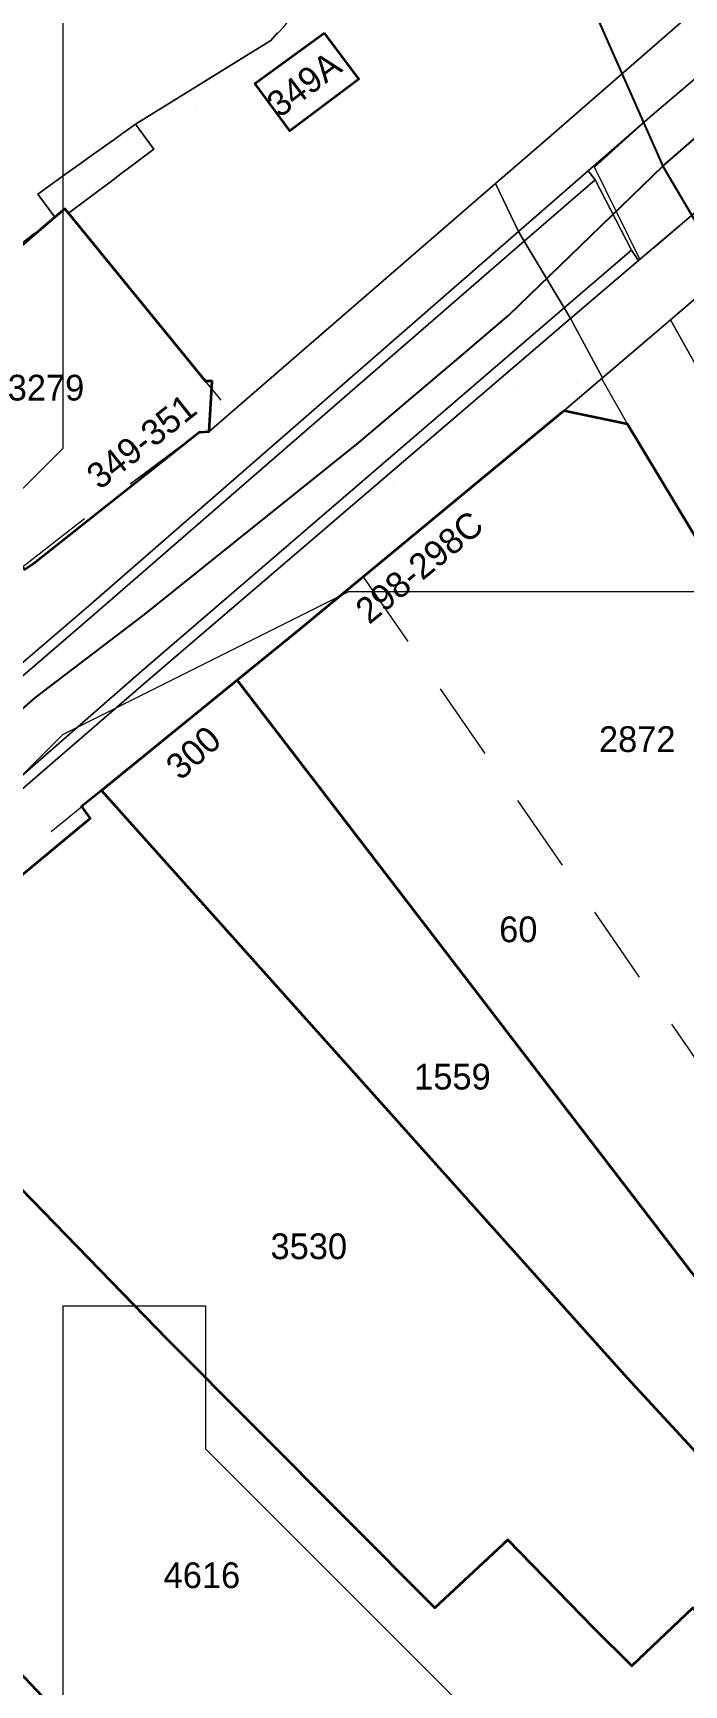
# Model space of a CAD drawing. Header units: metres. Extents: x 0 to 105485, y 0 to 425721.
# Drawn here: x 105206.5 to 105229.2, y 425249.3 to 425307 of the extents above; entities that cross this region are included whole.
import ezdxf
from ezdxf.enums import TextEntityAlignment as Align

# ---------------------------------------------------------------- set-up
doc = ezdxf.new("R2010")
doc.units = ezdxf.units.M
doc.header["$MEASUREMENT"] = 0
doc.linetypes.add('KG-PERCEEL-SO', pattern=[19, 5.5, -4, 5.5, -4])
for name, color, linetype, lineweight in [('B-XX-IE-MEUBILAIR-G', 7, 'Continuous', 18), ('B-XX-KG-GRENS_PERCEEL-G', 150, 'KG-PERCEEL-SO', 18), ('B-XX-KG-GRENS_PERCEEL-T', 150, 'KG-PERCEEL-SO', 18), ('B-XX-OG-BEBOUWING-G', 7, 'Continuous', 35), ('B-XX-OG-BEBOUWING_HUISNUMMER-T', 7, 'Continuous', 18), ('B-XX-OG-GRENS-G', 7, 'Continuous', 18), ('B-XX-OG-WATER_RIVIER-G', 130, 'Continuous', 18), ('B-XX-VH-GESLOTENVERHARDING-G', 10, 'Continuous', 18), ('B-XX-VH-OPENVERHARDING-G', 90, 'Continuous', 18), ('B-XX-VW-MARKERING-G', 7, 'Continuous', 18)]:
    doc.layers.add(name, color=color, linetype=linetype, lineweight=lineweight)
doc.layers.add('GIS-WEGVAKKEN', color=2, linetype='Continuous')

msp = doc.modelspace()

# ---------------------------------------------------------------- linework, layer by layer
at = {"layer": 'B-XX-IE-MEUBILAIR-G', "color": 0, "true_color": 0x604a38}
for points in [[(105212.157, 425304.39, 3.693), (105212.157, 425304.39, 5.193)], [(105208.328, 425300.509, 0), (105208.328, 425300.509, 1.5)], [(105219.415, 425296.592, 3.362), (105219.415, 425296.592, 4.862)], [(105223.297, 425294.722, 3.275), (105223.297, 425294.722, 4.775)], [(105225.493, 425294.778, 0), (105225.493, 425294.778, 1.5)], [(105219.056, 425291.199, 3.307), (105219.056, 425291.199, 4.807)], [(105208.62, 425286.718, 3.286), (105208.62, 425286.718, 4.786)], [(105210.495, 425284.414, 3.246), (105210.495, 425284.414, 4.746)]]:
    msp.add_polyline3d(points, dxfattribs=at)
at = {"layer": 'B-XX-KG-GRENS_PERCEEL-G', "ltscale": 0.5, "flags": 128}
for points in [[(105214.767, 425306.775), (105215.234, 425307.263), (105215.647, 425307.798), (105216.002, 425308.372)], [(105214.767, 425306.775), (105210.037, 425303.84), (105206.622, 425301.4), (105207.226, 425300.591)], [(105226.331, 425294.948), (105235.542, 425302.808)], [(105207.226, 425300.591), (105207.57, 425300.885), (105212.488, 425294.857)], [(105200.609, 425295.435), (105207.226, 425300.591)], [(105206.095, 425288.36), (105207.997, 425289.859), (105213.304, 425293.857), (105212.488, 425294.857)], [(105225.012, 425293.822), (105226.331, 425294.948)], [(105226.331, 425294.948), (105227.24, 425293.356), (105231.729, 425285.903), (105235.704, 425279.206)], [(105217.998, 425288.009), (105225.012, 425293.822)], [(105213.598, 425284.398), (105215.774, 425286.165), (105217.998, 425288.009)], [(105217.998, 425288.009), (105232.619, 425266.807)], [(105208.85, 425280.544), (105213.598, 425284.398)], [(105213.598, 425284.398), (105220.972, 425274.805), (105229.506, 425263.654), (105230.67, 425262.15)], [(105199.742, 425273.094), (105208.85, 425280.544)], [(105208.85, 425280.544), (105217.365, 425270.997), (105227.24, 425259.983), (105230.071, 425256.921), (105231.751, 425255.001)], [(105199.742, 425273.094), (105211.146, 425261.347), (105220.5, 425251.946), (105223.052, 425254.334), (105226.061, 425251.241), (105227.388, 425249.919), (105229.52, 425251.954), (105231.466, 425249.793)]]:
    msp.add_lwpolyline(points, dxfattribs=at)
at = {"layer": 'B-XX-OG-BEBOUWING-G', "ltscale": 0.5}
for points in [[(105216.645, 425307.026), (105214.218, 425305.262), (105215.424, 425303.613), (105217.851, 425305.437)], [(105200.85, 425295.123), (105206.163, 425288.272), (105206.476, 425288.48), (105212.263, 425293.073), (105212.621, 425293.1), (105212.726, 425294.855), (105212.488, 425294.857), (105207.697, 425300.73), (105207.57, 425300.885), (105207.226, 425300.591)], [(105230.67, 425262.15), (105231.642, 425262.831), (105231.024, 425263.641), (105232.941, 425264.934), (105231.971, 425266.371), (105235.357, 425268.742), (105230.922, 425275.58), (105235.704, 425279.206), (105231.729, 425285.903), (105227.24, 425293.356), (105225.012, 425293.822), (105215.774, 425286.165), (105213.598, 425284.398), (105229.506, 425263.654)], [(105213.598, 425284.398), (105208.85, 425280.544), (105226.326, 425261.003), (105227.24, 425259.983), (105230.071, 425256.921), (105231.751, 425255.001), (105234.153, 425257.301), (105233.83, 425257.84), (105233.926, 425257.904), (105231.842, 425260.637), (105230.67, 425262.15), (105229.506, 425263.654)], [(105226.326, 425261.003), (105208.85, 425280.544), (105208.157, 425279.981), (105208.451, 425279.561), (105200.683, 425273.111), (105200.27, 425273.531), (105199.742, 425273.094), (105211.146, 425261.347), (105220.5, 425251.946), (105223.052, 425254.334), (105226.061, 425251.241), (105227.388, 425249.919), (105229.52, 425251.954), (105231.466, 425249.793), (105234.345, 425252.149), (105231.751, 425255.001), (105230.071, 425256.921), (105227.24, 425259.983)], [(105231.466, 425249.793), (105229.52, 425251.954), (105227.388, 425249.919), (105226.061, 425251.241), (105223.052, 425254.334), (105220.5, 425251.946), (105211.146, 425261.347), (105199.742, 425273.094), (105190.934, 425265.798), (105202.118, 425253.777), (105212.234, 425243.088), (105217.249, 425237.953), (105217.286, 425237.989), (105225.478, 425246.036), (105229.141, 425242.391), (105229.432, 425242.101), (105229.522, 425242.189), (105234.101, 425246.871)]]:
    msp.add_lwpolyline(points, close=True, dxfattribs=at)
at = {"layer": 'B-XX-OG-GRENS-G'}
msp.add_polyline3d([(105192.5, 425327.5, 2.969), (105202.5, 425322.5, 3.92), (105207.5, 425317.5, 3.724), (105207.5, 425302.5, 3.55), (105207.5, 425292.5, 3.345), (105202.5, 425287.5, 3.35), (105192.5, 425282.5, 3.326), (105187.5, 425277.5, 3.354), (105177.5, 425272.5, 1.736), (105172.5, 425272.5, 2.06), (105157.5, 425272.5, 3.163), (105152.5, 425277.5, 4.884), (105147.5, 425282.5, 4.564), (105142.5, 425287.5, 2.91), (105152.5, 425297.5, 2.996), (105157.5, 425302.5, 2.963), (105167.5, 425307.5, 3.076), (105172.5, 425312.5, 3.033), (105177.5, 425317.5, 2.957), (105182.5, 425322.5, 2.961)], close=True, dxfattribs=at)
for points in [[(105167.5, 425247.5, 3.306), (105172.5, 425252.5, 3.312), (105182.5, 425257.5, 3.293), (105192.5, 425267.5, 3.266), (105197.5, 425272.5, 3.269), (105202.5, 425277.5, 3.257), (105207.5, 425282.5, 3.251), (105217.5, 425287.5, 3.261), (105232.5, 425287.5, 3.073), (105237.5, 425277.5, 2.777), (105242.5, 425267.5, 2.549), (105247.5, 425257.5, 2.317), (105252.5, 425252.5, 2.21), (105257.5, 425247.5, 1.962)], [(105222.5, 425247.5, 3.487), (105212.5, 425257.5, 3.109), (105212.5, 425262.5, 3.056), (105207.5, 425262.5, 2.994), (105207.5, 425257.5, 2.85), (105207.5, 425242.5, 3.406)]]:
    msp.add_polyline3d(points, dxfattribs=at)
at = {"layer": 'B-XX-OG-WATER_RIVIER-G', "ltscale": 0.5}
msp.add_lwpolyline([(105200.85, 425295.123), (105207.226, 425300.591), (105206.622, 425301.4), (105207.645, 425302.131), (105208.071, 425302.435), (105208.504, 425302.745), (105208.892, 425303.022), (105209.251, 425303.278), (105209.632, 425303.551), (105210.037, 425303.84), (105214.767, 425306.775), (105215.007, 425307.04)], dxfattribs=at)
at = {"layer": 'B-XX-VH-GESLOTENVERHARDING-G', "ltscale": 0.5}
msp.add_lwpolyline([(105215.007, 425307.04), (105214.767, 425306.775), (105210.037, 425303.84), (105210.684, 425302.971), (105210.258, 425302.651), (105209.894, 425302.378), (105209.531, 425302.106), (105209.151, 425301.82), (105208.707, 425301.487), (105208.297, 425301.18), (105207.697, 425300.73), (105212.488, 425294.857), (105212.726, 425294.855), (105212.621, 425293.1), (105222.625, 425301.772), (105224.577, 425303.453), (105231.44, 425309.439)], dxfattribs=at)
msp.add_lwpolyline([(105215.424, 425303.613), (105214.218, 425305.262), (105216.645, 425307.026), (105217.851, 425305.437)], close=True, dxfattribs=at)
at = {"layer": 'B-XX-VH-OPENVERHARDING-G', "ltscale": 0.5}
for points in [[(105225.865, 425302.211), (105228.026, 425304.091), (105230.53, 425306.229), (105232.172, 425307.668), (105231.44, 425309.439), (105224.577, 425303.453), (105222.625, 425301.772), (105223.428, 425300.088)], [(105232.152, 425302.913), (105231.962, 425303.331), (105230.731, 425305.828), (105230.53, 425306.229), (105228.026, 425304.091), (105225.865, 425302.211), (105226.106, 425301.901), (105227.377, 425299.438), (105227.621, 425299.075)], [(105232.608, 425300.305), (105233.208, 425300.817), (105234.031, 425301.519), (105234.402, 425301.836), (105235.542, 425302.809), (105234.261, 425304.731), (105234.133, 425304.62), (105232.152, 425302.913), (105227.621, 425299.075), (105225.252, 425297.047), (105226.366, 425294.978), (105228.334, 425296.657), (105228.74, 425297.004), (105230.76, 425298.727)], [(105210.037, 425303.84), (105209.632, 425303.551), (105209.251, 425303.278), (105208.892, 425303.022), (105208.504, 425302.745), (105208.071, 425302.435), (105207.645, 425302.131), (105206.622, 425301.4), (105207.226, 425300.591), (105207.57, 425300.885), (105207.697, 425300.73), (105208.297, 425301.18), (105208.707, 425301.487), (105209.151, 425301.82), (105209.531, 425302.106), (105209.894, 425302.378), (105210.258, 425302.651), (105210.684, 425302.971)], [(105226.106, 425301.901), (105225.865, 425302.211), (105223.428, 425300.088), (105223.63, 425299.751)], [(105226.106, 425301.901), (105223.63, 425299.751), (105225.029, 425297.419), (105227.377, 425299.438)], [(105232.608, 425300.305), (105230.76, 425298.727), (105228.74, 425297.004), (105230.122, 425294.541), (105234.399, 425297.2)], [(105227.621, 425299.075), (105227.377, 425299.438), (105225.029, 425297.419), (105225.252, 425297.047)]]:
    msp.add_lwpolyline(points, close=True, dxfattribs=at)
for points in [[(105197.782, 425277.891), (105208.394, 425286.99), (105223.428, 425300.088), (105222.625, 425301.772), (105212.621, 425293.1), (105212.263, 425293.073), (105206.476, 425288.48), (105206.163, 425288.272)], [(105161.652, 425247.682), (105164.466, 425249.69), (105167.84, 425252.178), (105171.051, 425254.616), (105174.226, 425257.099), (105177.366, 425259.628), (105187.561, 425268.525), (105198.034, 425277.61), (105208.62, 425286.718), (105223.63, 425299.751), (105223.428, 425300.088), (105208.394, 425286.99), (105197.782, 425277.891), (105183.797, 425265.741), (105177.096, 425259.87), (105171.461, 425255.4), (105165.665, 425251.009), (105162.576, 425248.796)], [(105167.677, 425248.542), (105179.16, 425257.494), (105189.374, 425266.526), (105199.846, 425275.621), (105210.235, 425284.698), (105225.029, 425297.419), (105223.63, 425299.751), (105208.62, 425286.718), (105198.034, 425277.61), (105187.561, 425268.525), (105177.366, 425259.628), (105174.226, 425257.099), (105171.051, 425254.616), (105167.84, 425252.178), (105164.466, 425249.69), (105161.652, 425247.682)], [(105167.925, 425248.262), (105179.366, 425257.208), (105184.253, 425261.46), (105189.603, 425266.269), (105200.053, 425275.391), (105210.495, 425284.414), (105225.252, 425297.047), (105225.029, 425297.419), (105210.235, 425284.698), (105199.846, 425275.621), (105189.374, 425266.526), (105179.16, 425257.494), (105167.677, 425248.542)], [(105200.683, 425273.111), (105208.451, 425279.561), (105208.157, 425279.981), (105208.85, 425280.544), (105213.598, 425284.398), (105215.774, 425286.165), (105225.012, 425293.822), (105226.366, 425294.978), (105225.252, 425297.047), (105210.495, 425284.414), (105200.053, 425275.391)], [(105230.122, 425294.541), (105228.74, 425297.004), (105228.334, 425296.657), (105226.366, 425294.978), (105225.012, 425293.822), (105227.24, 425293.356), (105231.729, 425285.903)]]:
    msp.add_lwpolyline(points, dxfattribs=at)
at = {"layer": 'B-XX-VW-MARKERING-G', "color": 0, "ltscale": 0.5, "true_color": 0x808080}
msp.add_polyline3d([(105227.675, 425299.122, 3.393), (105226.88, 425300.735, 3.439), (105226.085, 425302.347, 3.489), (105228.026, 425304.091, 3.529), (105229.248, 425305.135, 3.511), (105230.47, 425306.18, 3.488), (105231.285, 425304.523, 3.442), (105232.1, 425302.865, 3.401), (105230.134, 425301.194, 3.43), (105228.168, 425299.524, 3.406)], dxfattribs=at)
at = {"layer": 'GIS-WEGVAKKEN'}
for points in [[(105228.477, 425302.377), (105240.41, 425312.79), (105266.22, 425332.48), (105297.254, 425352.911)], [(105204.126, 425340.369), (105208.7, 425333.33), (105215.35, 425323.99), (105221.73, 425315.81), (105223.38, 425313.06), (105225.75, 425308.56), (105228.477, 425302.377)], [(105181.015, 425261.981), (105188.64, 425268.45), (105195.56, 425274.49), (105199.32, 425277.48), (105206.54, 425283.79), (105210.36, 425286.69), (105217.84, 425292.7), (105221.5, 425295.8), (105223.09, 425297.16), (105228.477, 425302.377)], [(105228.477, 425302.377), (105233.55, 425293.76), (105243.55, 425277.38), (105248.74, 425269.15), (105253.63, 425261.8), (105256.99, 425257.1), (105259.95, 425253.23), (105264.43, 425247.73), (105269.406, 425242.092)]]:
    msp.add_lwpolyline(points, dxfattribs=at)

# ---------------------------------------------------------------- texts
at = {"layer": 'B-XX-KG-GRENS_PERCEEL-T'}
for s, p in [('3279', (105206.911, 425294.629)), ('2872', (105227.582, 425282.336)), ('60', (105223.423, 425275.682)), ('1559', (105221.12, 425270.53)), ('3530', (105216.099, 425264.596)), ('4616', (105212.362, 425253.091))]:
    msp.add_text(s, height=0.9, dxfattribs=at).set_placement(p, align=Align.MIDDLE_CENTER)
at = {"layer": 'B-XX-OG-BEBOUWING_HUISNUMMER-T'}
for s, rotation, p in [('349A', 36.9, (105215.928, 425305.244)), ('349-351', 38.2, (105210.248, 425292.75)), ('298-298C', 39.6, (105219.962, 425288.355)), ('300', 41.8, (105212.061, 425281.864))]:
    msp.add_text(s, height=0.9, rotation=rotation, dxfattribs=at).set_placement(p, align=Align.MIDDLE_CENTER)

doc.saveas('drawing.dxf')
